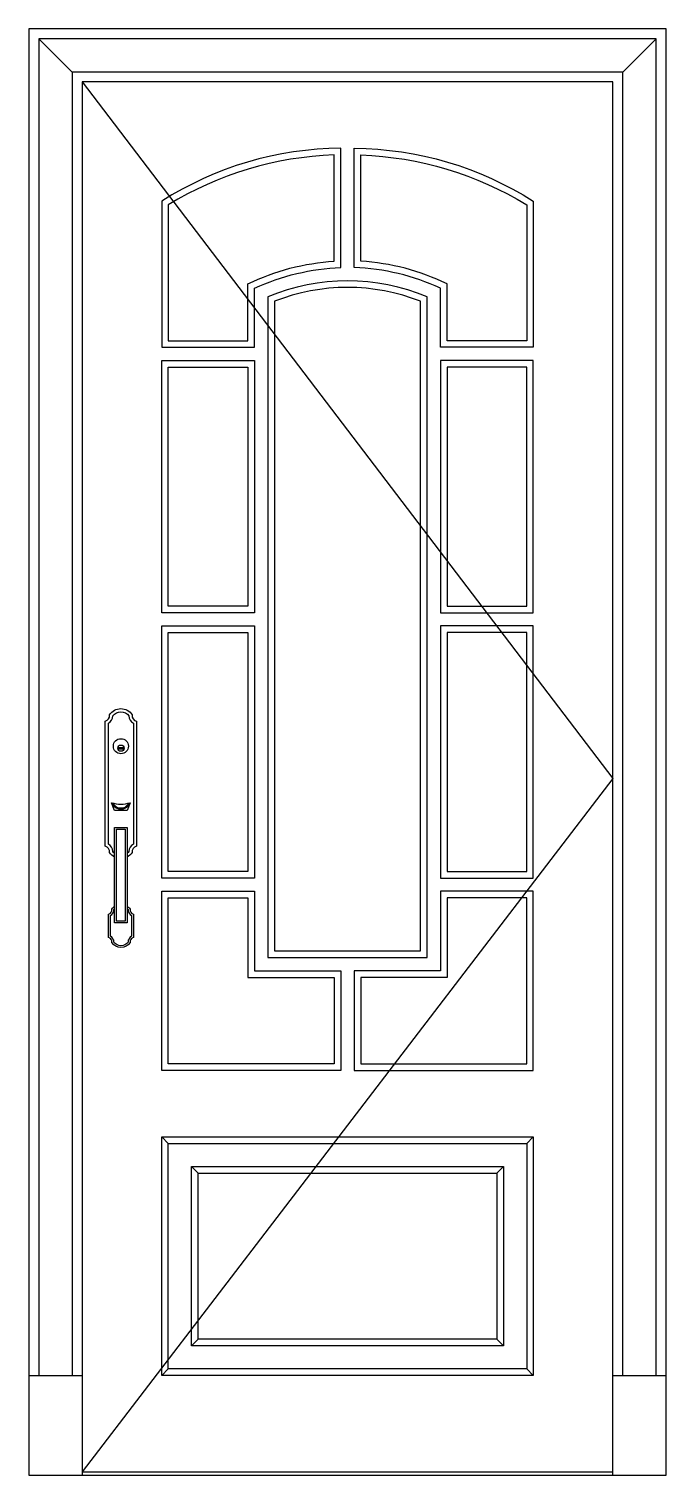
# Model space of a CAD drawing. Header units: metres. Extents: x -2328 to -1368, y 0 to 2180.
import ezdxf

# ---------------------------------------------------------------- set-up
doc = ezdxf.new("R2010")
doc.units = ezdxf.units.M
for name, color, linetype in [('2', 2, 'Continuous'), ('3', 3, 'Continuous'), ('4', 4, 'Continuous'), ('7', 7, 'Continuous'), ('BH', 3, 'Continuous')]:
    doc.layers.add(name, color=color, linetype=linetype)

msp = doc.modelspace()

# ---------------------------------------------------------------- hatches: boundary and pattern name
at = {"layer": 'BH'}
h = msp.add_hatch(dxfattribs=at)
h.set_pattern_fill('AR-RROOF', scale=450)
h.paths.add_polyline_path([(-1867.86, 1829.78), (-1867.86, 1989.98, 0.13), (-2117.86, 1914.77), (-2117.86, 1710.02), (-1997.86, 1710.02), (-1997.86, 1795.49, -0.1)])
h.paths.add_polyline_path([(-1697.86, 1795.49), (-1697.86, 1710.02), (-1577.86, 1710.02), (-1577.86, 1914.77, 0.13), (-1827.86, 1989.98), (-1827.86, 1829.78, -0.1)])
h.paths.add_polyline_path([(-1697.86, 1310.02), (-1577.86, 1310.02), (-1577.86, 1670.02), (-1697.86, 1670.02)])
h.paths.add_polyline_path([(-1697.86, 910.02), (-1577.86, 910.02), (-1577.86, 1270.02), (-1697.86, 1270.02)])
h.paths.add_polyline_path([(-1697.86, 750.02), (-1827.86, 750.02), (-1827.86, 619.68), (-1577.86, 619.68), (-1577.86, 870.02), (-1697.86, 870.02)])
h.paths.add_polyline_path([(-2117.86, 619.68), (-1867.86, 619.68), (-1867.86, 750.02), (-1997.86, 750.02), (-1997.86, 870.02), (-2117.86, 870.02)])
h.paths.add_polyline_path([(-1997.86, 1270.02), (-2117.86, 1270.02), (-2117.86, 910.02), (-1997.86, 910.02)])
h.paths.add_polyline_path([(-1997.86, 1670.02), (-2117.86, 1670.02), (-2117.86, 1310.02), (-1997.86, 1310.02)])
h.paths.add_polyline_path([(-1737.86, 1769.47, 0.19), (-1957.86, 1769.47), (-1957.86, 790.02), (-1737.86, 790.02)])

# ---------------------------------------------------------------- linework, layer by layer
at = {"layer": '2'}
msp.add_line((-2327.86, 0), (-1367.86, 0), dxfattribs=at)
at = {"layer": '3'}
for p, q in [((-2312.86, 2165), (-2262.86, 2115)), ((-1432.86, 2115), (-1382.86, 2165)), ((-2193.94, 1096.7), (-2184.71, 1096.7)), ((-2193.94, 1094.82), (-2184.71, 1094.82)), ((-2117.86, 500.02), (-2127.86, 510.02)), ((-1577.86, 500.02), (-1567.86, 510.02)), ((-2072.86, 455.02), (-2082.86, 465.02)), ((-1622.86, 455.02), (-1612.86, 465.02)), ((-2072.86, 205.02), (-2082.86, 195.02)), ((-1622.86, 205.02), (-1612.86, 195.02)), ((-2117.86, 160.02), (-2127.86, 150.02)), ((-1577.86, 160.02), (-1567.86, 150.02)), ((-2247.86, 5), (-1447.86, 5))]:
    msp.add_line(p, q, dxfattribs=at)
for points in [[(-1382.86, 150), (-1382.86, 2165), (-2312.86, 2165), (-2312.86, 150)], [(-1432.86, 150), (-1432.86, 2115), (-2262.86, 2115), (-2262.86, 150)], [(-2247.86, 2100), (-1447.86, 1050), (-2247.86, 5)]]:
    msp.add_lwpolyline(points, dxfattribs=at)
for points in [[(-1867.86, 1989.98, 0.13), (-2117.86, 1914.77), (-2117.86, 1710.02), (-1997.86, 1710.02), (-1997.86, 1795.49, -0.1), (-1867.86, 1829.78)], [(-1827.86, 1989.98, -0.13), (-1577.86, 1914.77), (-1577.86, 1710.02), (-1697.86, 1710.02), (-1697.86, 1795.49, 0.1), (-1827.86, 1829.78)], [(-1737.86, 790.02), (-1737.86, 1769.47, 0.19), (-1957.86, 1769.47), (-1957.86, 790.02)]]:
    msp.add_lwpolyline(points, format="xyb", close=True, dxfattribs=at)
for points in [[(-2117.86, 1310.02), (-2117.86, 1670.02), (-1997.86, 1670.02), (-1997.86, 1310.02)], [(-1577.86, 1310.02), (-1577.86, 1670.02), (-1697.86, 1670.02), (-1697.86, 1310.02)], [(-2117.86, 910.02), (-2117.86, 1270.02), (-1997.86, 1270.02), (-1997.86, 910.02)], [(-1577.86, 910.02), (-1577.86, 1270.02), (-1697.86, 1270.02), (-1697.86, 910.02)], [(-2195.92, 835.24), (-2195.92, 973.44), (-2182.73, 973.44), (-2182.73, 835.24)], [(-1997.86, 750.02), (-1867.86, 750.02), (-1867.86, 619.68), (-2117.86, 619.68), (-2117.86, 870.02), (-1997.86, 870.02)], [(-1697.86, 750.02), (-1827.86, 750.02), (-1827.86, 619.68), (-1577.86, 619.68), (-1577.86, 870.02), (-1697.86, 870.02)], [(-1577.86, 500.02), (-1577.86, 160.02), (-2117.86, 160.02), (-2117.86, 500.02)], [(-1612.86, 465.02), (-1612.86, 195.02), (-2082.86, 195.02), (-2082.86, 465.02)]]:
    msp.add_lwpolyline(points, close=True, dxfattribs=at)
for points in [[(-2198.75, 937.11, -0.06), (-2201.5, 939.92, 0.26), (-2208.17, 951.17), (-2208.17, 1133.3, 0.26), (-2201.5, 1144.55, -0.5), (-2177.14, 1144.55, 0.26), (-2170.47, 1133.3), (-2170.47, 951.17, 0.26), (-2177.14, 939.92, -0.06), (-2179.9, 937.11, -0.06)], [(-2201.63, 1013.08, 0.2), (-2192.87, 1005.95), (-2185.77, 1005.95, 0.2), (-2177.01, 1013.08, 0.19)], [(-2179.9, 854.05, -0.04), (-2178.46, 852.37, 0.29), (-2173.13, 843.63), (-2173.13, 812.2, 0.29), (-2178.46, 803.46, -0.51), (-2199.83, 803.46, 0.29), (-2205.17, 812.2), (-2205.17, 843.63, 0.29), (-2199.83, 852.37, -0.03), (-2198.75, 853.69, -0.03)]]:
    msp.add_lwpolyline(points, format="xyb", dxfattribs=at)
msp.add_circle((-2189.32, 1095.76), 4.71, dxfattribs=at)
at = {"layer": '4'}
msp.add_lwpolyline([(-1367.86, 0), (-1367.86, 2180), (-2327.86, 2180), (-2327.86, 0)], dxfattribs=at)
at = {"layer": '7'}
for p, q in [((-2327.86, 150), (-2247.86, 150)), ((-1447.86, 150), (-1367.86, 150))]:
    msp.add_line(p, q, dxfattribs=at)
msp.add_lwpolyline([(-1447.86, 0), (-1447.86, 2100), (-2247.86, 2100), (-2247.86, 0)], dxfattribs=at)
for points in [[(-1857.86, 2000.27, 0.14), (-2127.86, 1920.37), (-2127.86, 1700.02), (-1987.86, 1700.02), (-1987.86, 1789.2, -0.1), (-1857.86, 1820.21)], [(-1837.86, 2000.27, -0.14), (-1567.86, 1920.37), (-1567.86, 1700.02), (-1707.86, 1700.02), (-1707.86, 1789.2, 0.1), (-1837.86, 1820.21)], [(-1727.86, 780.02), (-1727.86, 1776.2, 0.2), (-1967.86, 1776.2), (-1967.86, 780.02)], [(-2203.46, 1013.6, 0.15), (-2175.19, 1013.6), (-2179.9, 1001.71), (-2198.75, 1001.71)]]:
    msp.add_lwpolyline(points, format="xyb", close=True, dxfattribs=at)
for points in [[(-2127.86, 1300.02), (-2127.86, 1680.02), (-1987.86, 1680.02), (-1987.86, 1300.02)], [(-1567.86, 1300.02), (-1567.86, 1680.02), (-1707.86, 1680.02), (-1707.86, 1300.02)], [(-2127.86, 900.02), (-2127.86, 1280.02), (-1987.86, 1280.02), (-1987.86, 900.02)], [(-1567.86, 900.02), (-1567.86, 1280.02), (-1707.86, 1280.02), (-1707.86, 900.02)], [(-2198.75, 832.41), (-2198.75, 976.27), (-2179.9, 976.27), (-2179.9, 832.41)], [(-1987.86, 760.02), (-1857.86, 760.02), (-1857.86, 609.68), (-2127.86, 609.68), (-2127.86, 880.02), (-1987.86, 880.02)], [(-1707.86, 760.02), (-1837.86, 760.02), (-1837.86, 609.68), (-1567.86, 609.68), (-1567.86, 880.02), (-1707.86, 880.02)], [(-1567.86, 510.02), (-1567.86, 150.02), (-2127.86, 150.02), (-2127.86, 510.02)], [(-1622.86, 455.02), (-1622.86, 205.02), (-2072.86, 205.02), (-2072.86, 455.02)]]:
    msp.add_lwpolyline(points, close=True, dxfattribs=at)
for points in [[(-2198.75, 931.51, -0.13), (-2206.29, 938.57, 0.39), (-2212.88, 947.99), (-2212.88, 1136.48, 0.39), (-2206.29, 1145.9, -0.56), (-2172.36, 1145.9, 0.39), (-2165.76, 1136.48), (-2165.76, 947.99, 0.39), (-2172.36, 938.57, -0.13), (-2179.9, 931.51, -0.13)], [(-2203.46, 1013.6, 0.22), (-2193.07, 1004.54), (-2185.57, 1004.54, 0.22), (-2175.19, 1013.6, 0.22)], [(-2179.9, 857.73, -0.1), (-2175.58, 853.14, 0.39), (-2170.3, 845.6), (-2170.3, 810.23, 0.39), (-2175.58, 802.69, -0.56), (-2202.72, 802.69, 0.39), (-2208, 810.23), (-2208, 845.6, 0.39), (-2202.72, 853.14, -0.09), (-2198.75, 857.48, -0.09)]]:
    msp.add_lwpolyline(points, format="xyb", dxfattribs=at)
msp.add_circle((-2189.32, 1098.78), 11.31, dxfattribs=at)

doc.saveas('drawing.dxf')
